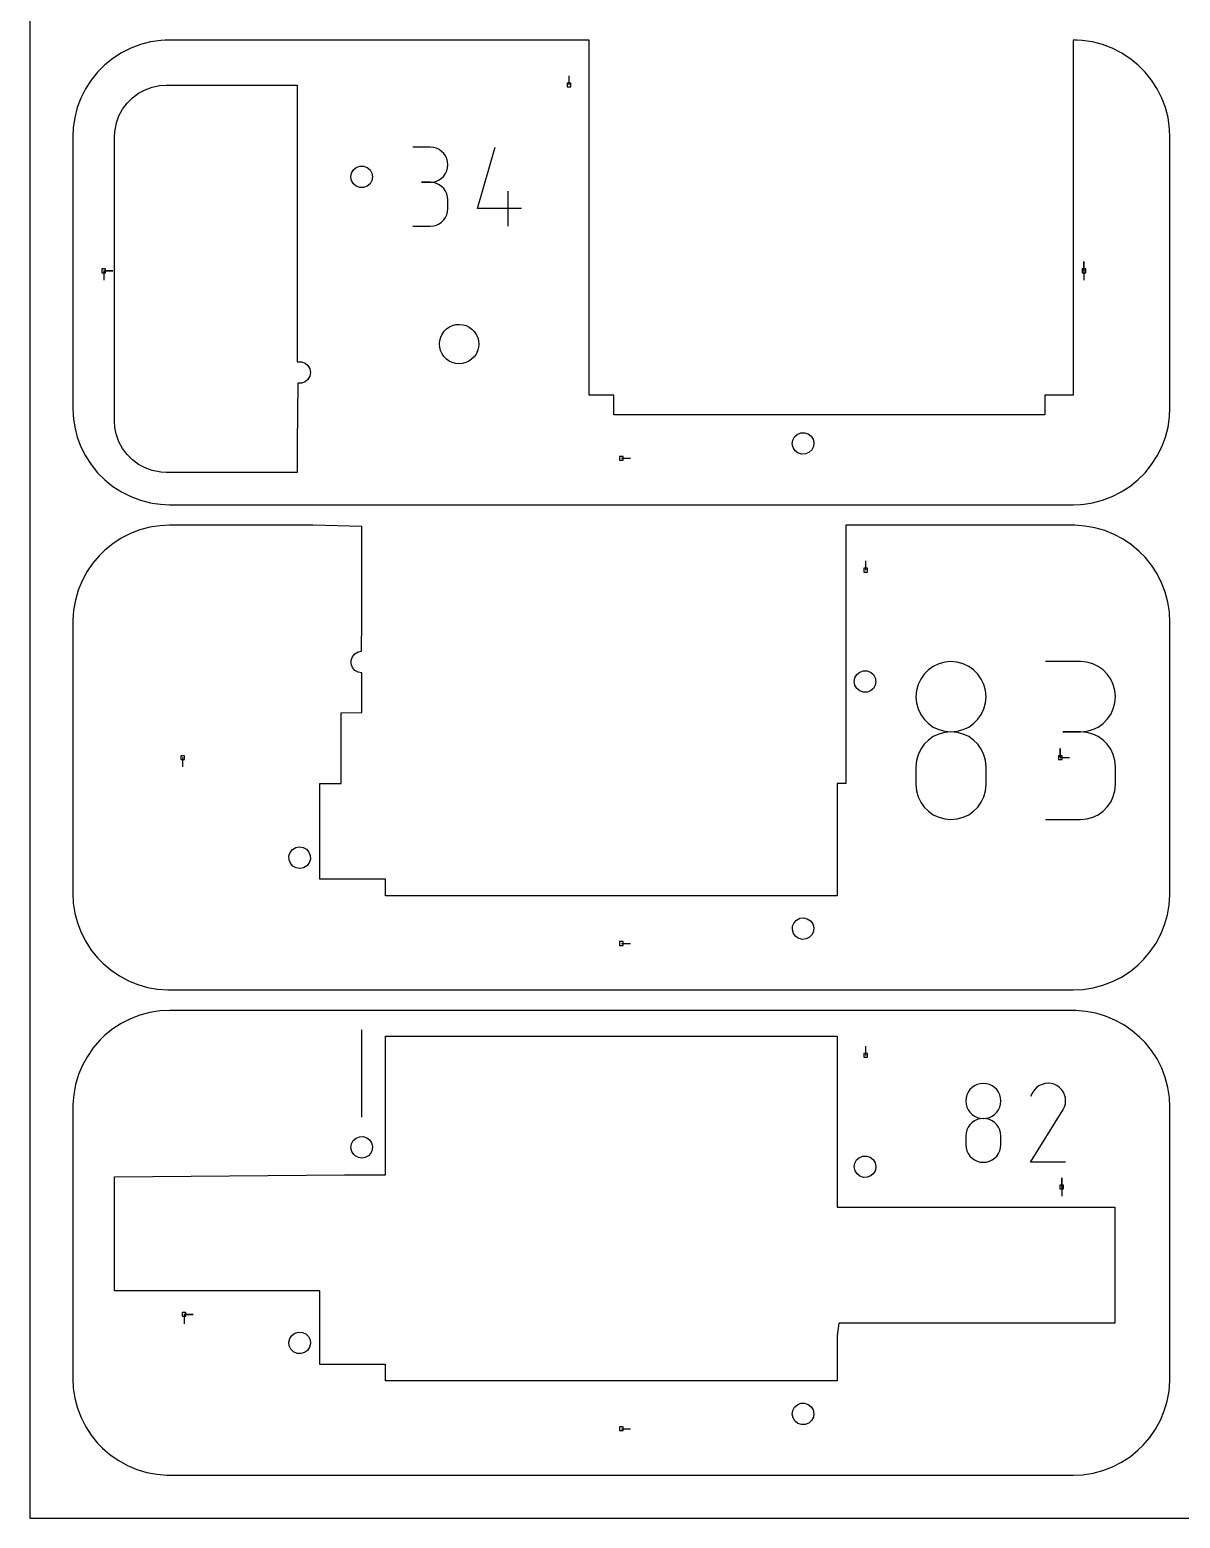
# Model space of a CAD drawing. Extents: x 0 to 570, y 0 to 470.
# Drawn here: x 0 to 178.3, y 0 to 230.6 of the extents above; entities that cross this region are included whole.
import ezdxf

# ---------------------------------------------------------------- set-up
doc = ezdxf.new("R2010")
doc.units = 0

msp = doc.modelspace()

# ---------------------------------------------------------------- linework, layer by layer
at = {"layer": 'annotation', "color": 1}
for p, q in [((83.571877, 222.055632), (83.571877, 223.484381)), ((62.063632, 212.406494), (59.345322, 212.406494)), ((62.552527, 212.362612), (62.063632, 212.406494)), ((63.01256, 212.23615), (62.552527, 212.362612)), ((63.43608, 212.034886), (63.01256, 212.23615)), ((69.372402, 202.900853), (72.086874, 212.420696)), ((63.815435, 211.766599), (63.43608, 212.034886)), ((64.142974, 211.439065), (63.815435, 211.766599)), ((64.411046, 211.060063), (64.142974, 211.439065)), ((64.611999, 210.63737), (64.411046, 211.060063)), ((64.738181, 210.178764), (64.611999, 210.63737)), ((64.781943, 209.692022), (64.738181, 210.178764)), ((63.43608, 207.341766), (63.815435, 207.610443)), ((63.815435, 207.610443), (64.142974, 207.93862)), ((64.142974, 207.93862), (64.411046, 208.31858)), ((64.411046, 208.31858), (64.611999, 208.742611)), ((64.611999, 208.742611), (64.738181, 209.202996)), ((64.738181, 209.202996), (64.781943, 209.692022)), ((64.781943, 209.692022), (64.781943, 209.692022)), ((62.063632, 206.969874), (60.702558, 206.969874)), ((60.702558, 206.969874), (62.063632, 206.969874)), ((62.063632, 206.969874), (62.552527, 207.013767)), ((62.552527, 206.925992), (62.063632, 206.969874)), ((62.063632, 206.969874), (62.063632, 206.969874)), ((62.552527, 207.013767), (63.01256, 207.140302)), ((63.01256, 206.79953), (62.552527, 206.925992)), ((63.01256, 207.140302), (63.43608, 207.341766)), ((63.43608, 206.598266), (63.01256, 206.79953)), ((63.815435, 206.329978), (63.43608, 206.598266)), ((64.142974, 206.002444), (63.815435, 206.329978)), ((64.411046, 205.623442), (64.142974, 206.002444)), ((64.611999, 205.200749), (64.411046, 205.623442)), ((74.13194, 200.179472), (74.13194, 205.616092)), ((64.738181, 204.742143), (64.611999, 205.200749)), ((64.781943, 204.255402), (64.738181, 204.742143)), ((64.781943, 202.894328), (64.781943, 204.255402)), ((64.781943, 204.255402), (64.781943, 204.255402)), ((63.43608, 200.551293), (63.815435, 200.819499)), ((63.815435, 200.819499), (64.142974, 201.146969)), ((64.142974, 201.146969), (64.411046, 201.525946)), ((64.411046, 201.525946), (64.611999, 201.948671)), ((64.611999, 201.948671), (64.738181, 202.407384)), ((64.738181, 202.407384), (64.781943, 202.894328)), ((76.169329, 202.900853), (69.372402, 202.900853)), ((59.345322, 200.179856), (62.063632, 200.179856)), ((62.063632, 200.179856), (62.552527, 200.223713)), ((62.063632, 200.179856), (62.063632, 200.179856)), ((62.552527, 200.223713), (63.01256, 200.350112)), ((63.01256, 200.350112), (63.43608, 200.551293)), ((163.33438, 193.255631), (163.33438, 194.684381)), ((163.33438, 193.255631), (163.33438, 194.684381)), ((163.33438, 194.684381), (163.33438, 193.255631)), ((11.455633, 193.255631), (12.884383, 193.255631)), ((11.455633, 193.255631), (12.884383, 193.255631)), ((12.884383, 193.255631), (11.455633, 193.255631)), ((11.455633, 193.255631), (11.455633, 191.826881)), ((163.33438, 193.255631), (163.33438, 191.826881)), ((41.452249, 182.213859), (41.452249, 182.174291)), ((91.667502, 164.217505), (93.096252, 164.217505)), ((129.526206, 146.880629), (129.526206, 148.309379)), ((139.995048, 131.967089), (139.236135, 131.430513)), ((140.841834, 132.369616), (139.995048, 131.967089)), ((141.761041, 132.62254), (140.841834, 132.369616)), ((142.737213, 132.710304), (141.761041, 132.62254)), ((143.713384, 132.62254), (142.737213, 132.710304)), ((142.737213, 132.710304), (142.737213, 132.710304)), ((144.632591, 132.369616), (143.713384, 132.62254)), ((145.479377, 131.967089), (144.632591, 132.369616)), ((146.23829, 131.430513), (145.479377, 131.967089)), ((162.791372, 132.71184), (157.354751, 132.71184)), ((163.769161, 132.624075), (162.791372, 132.71184)), ((164.689227, 132.371151), (163.769161, 132.624075)), ((165.536266, 131.968624), (164.689227, 132.371151)), ((166.294976, 131.432049), (165.536266, 131.968624)), ((137.641188, 129.172055), (137.388317, 128.254843)), ((138.043751, 130.017441), (137.641188, 129.172055)), ((138.580552, 130.775446), (138.043751, 130.017441)), ((139.236135, 131.430513), (138.580552, 130.775446)), ((146.893873, 130.775446), (146.23829, 131.430513)), ((147.430674, 130.017441), (146.893873, 130.775446)), ((147.833237, 129.172055), (147.430674, 130.017441)), ((148.086108, 128.254843), (147.833237, 129.172055)), ((166.950055, 130.776981), (166.294976, 131.432049)), ((167.486198, 130.018976), (166.950055, 130.776981)), ((167.888104, 129.17359), (167.486198, 130.018976)), ((168.14047, 128.256378), (167.888104, 129.17359)), ((137.388317, 128.254843), (137.300592, 127.281361)), ((137.300592, 127.281361), (137.300592, 127.281361)), ((137.300592, 127.281361), (137.388367, 126.303308)), ((148.086058, 126.303308), (148.173833, 127.281361)), ((148.173833, 127.281361), (148.086108, 128.254843)), ((148.173833, 127.281361), (148.173833, 127.281361)), ((168.227992, 127.282896), (168.14047, 128.256378)), ((168.14047, 126.304843), (168.227992, 127.282896)), ((168.227992, 127.282896), (168.227992, 127.282896)), ((137.388367, 126.303308), (137.641365, 125.382537)), ((137.641365, 125.382537), (138.044092, 124.534476)), ((138.044092, 124.534476), (138.581057, 123.774555)), ((146.893368, 123.774555), (147.430333, 124.534476)), ((147.430333, 124.534476), (147.83306, 125.382537)), ((147.83306, 125.382537), (148.086058, 126.303308)), ((166.950055, 123.77609), (167.486198, 124.536011)), ((167.486198, 124.536011), (167.888104, 125.384072)), ((167.888104, 125.384072), (168.14047, 126.304843)), ((138.581057, 123.774555), (139.236767, 123.118202)), ((139.236767, 123.118202), (139.99573, 122.580848)), ((139.99573, 122.580848), (140.842454, 122.17792)), ((144.631971, 122.17792), (145.478695, 122.580848)), ((145.478695, 122.580848), (146.237658, 123.118202)), ((146.237658, 123.118202), (146.893368, 123.774555)), ((164.689227, 122.179456), (165.536266, 122.582383)), ((165.536266, 122.582383), (166.294976, 123.119738)), ((166.294976, 123.119738), (166.950055, 123.77609)), ((139.236135, 120.556059), (138.580552, 119.899835)), ((139.995048, 121.093336), (139.236135, 120.556059)), ((140.841834, 121.496223), (139.995048, 121.093336)), ((141.761041, 121.74928), (140.841834, 121.496223)), ((140.842454, 122.17792), (141.761445, 121.924849)), ((142.737213, 121.837063), (141.761041, 121.74928)), ((141.761445, 121.924849), (142.737213, 121.837063)), ((142.737213, 121.837063), (143.71298, 121.924849)), ((143.713384, 121.74933), (142.737213, 121.837063)), ((142.737213, 121.837063), (142.737213, 121.837063)), ((142.737213, 121.837063), (142.737213, 121.837063)), ((143.71298, 121.924849), (144.631971, 122.17792)), ((144.632591, 121.4964), (143.713384, 121.74933)), ((145.479377, 121.093677), (144.632591, 121.4964)), ((146.23829, 120.556565), (145.479377, 121.093677)), ((146.893873, 119.900467), (146.23829, 120.556565)), ((162.791372, 121.838599), (160.069223, 121.838599)), ((160.069223, 121.838599), (162.791372, 121.838599)), ((162.791372, 121.838599), (163.769161, 121.926384)), ((163.769161, 121.750834), (162.791372, 121.838599)), ((162.791372, 121.838599), (162.791372, 121.838599)), ((163.769161, 121.926384), (164.689227, 122.179456)), ((164.689227, 121.49791), (163.769161, 121.750834)), ((165.536266, 121.095383), (164.689227, 121.49791)), ((166.294976, 120.558808), (165.536266, 121.095383)), ((166.950055, 119.90374), (166.294976, 120.558808)), ((23.6675, 117.842503), (23.6675, 116.413753)), ((137.641188, 118.292312), (137.388317, 117.371897)), ((138.043751, 119.140106), (137.641188, 118.292312)), ((138.580552, 119.899835), (138.043751, 119.140106)), ((147.430674, 119.140788), (146.893873, 119.900467)), ((147.833237, 118.292931), (147.430674, 119.140788)), ((148.086108, 117.372301), (147.833237, 118.292931)), ((159.667504, 117.842503), (159.667504, 119.271253)), ((159.667504, 117.842503), (159.667504, 119.271253)), ((159.667504, 119.271253), (159.667504, 117.842503)), ((159.667504, 117.842503), (161.096254, 117.842503)), ((167.486198, 119.145735), (166.950055, 119.90374)), ((167.888104, 118.300349), (167.486198, 119.145735)), ((168.14047, 117.383137), (167.888104, 118.300349)), ((137.388317, 117.371897), (137.300592, 116.394302)), ((137.300592, 116.394302), (137.300592, 113.685971)), ((148.173833, 116.394302), (148.086108, 117.372301)), ((148.173833, 113.685971), (148.173833, 116.394302)), ((148.173833, 116.394302), (148.173833, 116.394302)), ((168.227992, 116.409655), (168.14047, 117.383137)), ((168.227992, 113.687506), (168.227992, 116.409655)), ((168.227992, 116.409655), (168.227992, 116.409655)), ((137.300592, 113.685971), (137.300592, 113.685971)), ((137.300592, 113.685971), (137.388367, 112.708445)), ((148.086058, 112.708445), (148.173833, 113.685971)), ((168.14047, 112.71362), (168.227992, 113.687506)), ((137.388367, 112.708445), (137.641365, 111.789085)), ((137.641365, 111.789085), (138.044092, 110.943067)), ((138.044092, 110.943067), (138.581057, 110.185568)), ((146.893368, 110.185568), (147.430333, 110.943067)), ((147.430333, 110.943067), (147.83306, 111.789085)), ((147.83306, 111.789085), (148.086058, 112.708445)), ((166.950055, 110.192789), (167.486198, 110.950744)), ((167.486198, 110.950744), (167.888104, 111.796193)), ((167.888104, 111.796193), (168.14047, 112.71362)), ((138.581057, 110.185568), (139.236767, 109.531764)), ((139.236767, 109.531764), (139.99573, 108.996831)), ((139.99573, 108.996831), (140.842454, 108.595946)), ((140.842454, 108.595946), (141.761445, 108.344286)), ((143.71298, 108.344286), (144.631971, 108.595946)), ((144.631971, 108.595946), (145.478695, 108.996831)), ((145.478695, 108.996831), (146.237658, 109.531764)), ((146.237658, 109.531764), (146.893368, 110.185568)), ((163.769161, 108.346277), (164.689227, 108.599074)), ((164.689227, 108.599074), (165.536266, 109.001437)), ((165.536266, 109.001437), (166.294976, 109.537848)), ((166.294976, 109.537848), (166.950055, 110.192789)), ((141.761445, 108.344286), (142.737213, 108.257027)), ((142.737213, 108.257027), (143.71298, 108.344286)), ((142.737213, 108.257027), (142.737213, 108.257027)), ((157.354751, 108.258562), (162.791372, 108.258562)), ((162.791372, 108.258562), (163.769161, 108.346277)), ((162.791372, 108.258562), (162.791372, 108.258562)), ((91.667502, 89.042502), (93.096252, 89.042502)), ((51.430677, 63.912738), (51.430593, 75.667502)), ((129.526206, 71.705627), (129.526206, 73.134377)), ((146.380281, 66.997146), (146.000825, 66.728858)), ((146.803675, 67.198409), (146.380281, 66.997146)), ((147.263278, 67.324871), (146.803675, 67.198409)), ((147.751364, 67.368754), (147.263278, 67.324871)), ((148.239449, 67.324871), (147.751364, 67.368754)), ((147.751364, 67.368754), (147.751364, 67.368754)), ((148.699053, 67.198409), (148.239449, 67.324871)), ((149.122446, 66.997146), (148.699053, 67.198409)), ((149.501902, 66.728858), (149.122446, 66.997146)), ((156.434983, 67.025834), (156.048853, 66.759569)), ((156.857031, 67.220355), (156.434983, 67.025834)), ((157.304662, 67.340447), (156.857031, 67.220355)), ((157.767539, 67.383425), (157.304662, 67.340447)), ((158.235326, 67.346603), (157.767539, 67.383425)), ((158.697685, 67.227296), (158.235326, 67.346603)), ((159.14428, 67.02282), (158.697685, 67.227296)), ((159.543711, 66.739185), (159.14428, 67.02282)), ((159.14428, 67.02282), (159.14428, 67.02282)), ((145.076916, 65.141023), (145.033053, 64.654282)), ((145.033053, 64.654282), (145.033053, 64.654282)), ((145.033053, 64.654282), (145.076941, 64.165255)), ((145.203351, 65.599629), (145.076916, 65.141023)), ((145.404633, 66.022322), (145.203351, 65.599629)), ((145.673033, 66.401324), (145.404633, 66.022322)), ((146.000825, 66.728858), (145.673033, 66.401324)), ((149.829694, 66.401324), (149.501902, 66.728858)), ((150.098094, 66.022322), (149.829694, 66.401324)), ((150.299376, 65.599629), (150.098094, 66.022322)), ((150.425812, 65.141023), (150.299376, 65.599629)), ((150.425786, 64.165255), (150.469674, 64.654282)), ((150.469674, 64.654282), (150.425812, 65.141023)), ((150.469674, 64.654282), (150.469674, 64.654282)), ((155.425699, 66.022549), (155.068734, 65.33779)), ((155.70898, 66.424246), (155.425699, 66.022549)), ((156.048853, 66.759569), (155.70898, 66.424246)), ((159.877679, 66.398825), (159.543711, 66.739185)), ((160.143214, 66.012172), (159.877679, 66.398825)), ((160.337347, 65.589655), (160.143214, 66.012172)), ((160.457107, 65.141708), (160.337347, 65.589655)), ((160.499526, 64.678762), (160.457107, 65.141708)), ((160.461633, 64.211247), (160.499526, 64.678762)), ((51.430656, 62.151027), (51.430677, 63.912738)), ((145.076941, 64.165255), (145.20344, 63.70487)), ((145.20344, 63.70487), (145.404803, 63.280839)), ((145.404803, 63.280839), (145.673286, 62.900879)), ((145.673286, 62.900879), (146.001141, 62.572703)), ((146.001141, 62.572703), (146.380622, 62.304025)), ((146.380622, 62.304025), (146.803984, 62.102562)), ((148.698743, 62.102562), (149.122105, 62.304025)), ((149.122105, 62.304025), (149.501586, 62.572703)), ((149.501586, 62.572703), (149.829441, 62.900879)), ((149.829441, 62.900879), (150.097924, 63.280839)), ((150.097924, 63.280839), (150.299287, 63.70487)), ((150.299287, 63.70487), (150.425786, 64.165255)), ((155.061057, 55.142399), (160.084672, 63.229775)), ((160.084672, 63.229775), (160.090678, 63.237207)), ((160.084672, 63.229775), (160.084672, 63.229775)), ((160.090678, 63.237207), (160.096437, 63.244701)), ((160.096437, 63.244701), (160.101988, 63.252322)), ((160.101988, 63.252322), (160.107368, 63.260132)), ((160.107368, 63.260132), (160.112615, 63.268196)), ((160.112615, 63.268196), (160.117767, 63.276575)), ((160.117767, 63.276575), (160.122863, 63.285333)), ((160.122863, 63.285333), (160.12794, 63.294533)), ((160.12794, 63.294533), (160.133035, 63.304239)), ((160.133035, 63.304239), (160.340459, 63.749596)), ((160.133035, 63.304239), (160.133035, 63.304239)), ((160.340459, 63.749596), (160.461633, 64.211247)), ((145.203351, 60.159758), (145.076916, 59.69955)), ((145.404633, 60.583654), (145.203351, 60.159758)), ((145.673033, 60.963519), (145.404633, 60.583654)), ((146.000825, 61.291631), (145.673033, 60.963519)), ((146.380281, 61.560269), (146.000825, 61.291631)), ((146.803675, 61.761713), (146.380281, 61.560269)), ((147.263278, 61.888241), (146.803675, 61.761713)), ((146.803984, 62.102562), (147.26348, 61.976026)), ((147.751364, 61.932133), (147.263278, 61.888241)), ((147.26348, 61.976026), (147.751364, 61.932133)), ((147.751364, 61.932133), (148.239247, 61.976026)), ((148.239449, 61.888267), (147.751364, 61.932133)), ((147.751364, 61.932133), (147.751364, 61.932133)), ((147.751364, 61.932133), (147.751364, 61.932133)), ((148.239247, 61.976026), (148.698743, 62.102562)), ((148.699053, 61.761801), (148.239449, 61.888267)), ((149.122446, 61.56044), (148.699053, 61.761801)), ((149.501902, 61.291884), (149.122446, 61.56044)), ((149.829694, 60.963835), (149.501902, 61.291884)), ((150.098094, 60.583995), (149.829694, 60.963835)), ((150.299376, 60.160067), (150.098094, 60.583995)), ((150.425812, 59.699752), (150.299376, 60.160067)), ((145.076916, 59.69955), (145.033053, 59.210752)), ((145.033053, 59.210752), (145.033053, 57.856587)), ((145.033053, 57.856587), (145.033053, 57.856587)), ((145.033053, 57.856587), (145.076941, 57.367824)), ((150.425786, 57.367824), (150.469674, 57.856587)), ((150.469674, 59.210752), (150.425812, 59.699752)), ((150.469674, 57.856587), (150.469674, 59.210752)), ((150.469674, 59.210752), (150.469674, 59.210752)), ((145.076941, 57.367824), (145.20344, 56.908144)), ((145.20344, 56.908144), (145.404803, 56.485135)), ((145.404803, 56.485135), (145.673286, 56.106385)), ((145.673286, 56.106385), (146.001141, 55.779483)), ((146.001141, 55.779483), (146.380622, 55.512017)), ((146.380622, 55.512017), (146.803984, 55.311575)), ((148.698743, 55.311575), (149.122105, 55.512017)), ((149.122105, 55.512017), (149.501586, 55.779483)), ((149.501586, 55.779483), (149.829441, 56.106385)), ((149.829441, 56.106385), (150.097924, 56.485135)), ((150.097924, 56.485135), (150.299287, 56.908144)), ((150.299287, 56.908144), (150.425786, 57.367824)), ((146.803984, 55.311575), (147.26348, 55.185745)), ((147.26348, 55.185745), (147.751364, 55.142115)), ((147.751364, 55.142115), (148.239247, 55.185745)), ((147.751364, 55.142115), (147.751364, 55.142115)), ((148.239247, 55.185745), (148.698743, 55.311575)), ((160.497677, 55.142399), (155.061057, 55.142399)), ((159.905629, 51.3138), (159.905628, 49.88505)), ((159.905629, 51.3138), (159.905629, 52.74255)), ((159.905629, 51.3138), (159.905629, 52.74255)), ((159.905629, 52.74255), (159.905629, 51.3138)), ((23.905625, 31.571876), (25.334375, 31.571876)), ((23.905625, 31.571876), (25.334375, 31.571876)), ((25.334375, 31.571876), (23.905625, 31.571876)), ((23.905625, 31.571876), (23.905625, 30.143126)), ((91.667502, 13.8675), (93.096252, 13.8675))]:
    msp.add_line(p, q, dxfattribs=at)
at = {"layer": 'boundary', "color": 5}
for p, q in [((17.146336, 228.319923), (15.651702, 227.758324)), ((18.692202, 228.719466), (17.146336, 228.319923)), ((20.318548, 228.956146), (18.692202, 228.719466)), ((20.986478, 228.995244), (20.318548, 228.956146)), ((21.667505, 229.017507), (20.986478, 228.995244)), ((45.258212, 229.017507), (21.667505, 229.017507)), ((86.667503, 229.017507), (45.258212, 229.017507)), ((86.667503, 188.837454), (86.667503, 229.017507)), ((162.271332, 228.989353), (161.667505, 229.017507)), ((161.667505, 229.017507), (161.667505, 214.197559)), ((163.063223, 228.952431), (162.271332, 228.989353)), ((164.642802, 228.719466), (163.063223, 228.952431)), ((166.188674, 228.319923), (164.642802, 228.719466)), ((167.683308, 227.758324), (166.188674, 228.319923)), ((12.883061, 226.176189), (11.630545, 225.164678)), ((14.225221, 227.041037), (12.883061, 226.176189)), ((15.651702, 227.758324), (14.225221, 227.041037)), ((169.109783, 227.041038), (167.683308, 227.758324)), ((170.45195, 226.176189), (169.109783, 227.041038)), ((171.704465, 225.164677), (170.45195, 226.176189)), ((10.520329, 224.054468), (9.508818, 222.801943)), ((11.630545, 225.164678), (10.520329, 224.054468)), ((172.814681, 224.054468), (171.704465, 225.164677)), ((173.826192, 222.801943), (172.814681, 224.054468)), ((8.643972, 221.459792), (7.926683, 220.033311)), ((9.508818, 222.801943), (8.643972, 221.459792)), ((174.691032, 221.459792), (173.826192, 222.801943)), ((175.408333, 220.033311), (174.691032, 221.459792)), ((7.926683, 220.033311), (7.36509, 218.538674)), ((175.96992, 218.538674), (175.408333, 220.033311)), ((6.965544, 216.992803), (6.732576, 215.413227)), ((7.36509, 218.538674), (6.965544, 216.992803)), ((176.369466, 216.992803), (175.96992, 218.538674)), ((176.558938, 215.708105), (176.369466, 216.992803)), ((6.732576, 215.413227), (6.6675, 214.017506)), ((176.61566, 215.129436), (176.558938, 215.708105)), ((176.667504, 214.017506), (176.61566, 215.129436)), ((6.6675, 214.017506), (6.6675, 197.341036)), ((161.667505, 214.197559), (161.667505, 174.017506)), ((176.667504, 188.747581), (176.667504, 214.017506)), ((6.6675, 197.341036), (6.6675, 172.017507)), ((86.667503, 174.017506), (86.667503, 188.837454)), ((176.667504, 172.017506), (176.667504, 188.747581)), ((89.676396, 174.017505), (86.667503, 174.017506)), ((90.479082, 174.017506), (89.676396, 174.017505)), ((90.479082, 171.582969), (90.479082, 174.017506)), ((158.212322, 174.017506), (157.29058, 174.017505)), ((157.29058, 174.017505), (157.29058, 171.582969)), ((161.667505, 174.017506), (158.212322, 174.017506)), ((6.6675, 172.017507), (6.719178, 170.909139)), ((6.719178, 170.909139), (6.773688, 170.343035)), ((90.479082, 170.933505), (90.479082, 171.582969)), ((102.570504, 170.933505), (90.479082, 170.933505)), ((157.29058, 170.933505), (102.570504, 170.933505)), ((157.29058, 171.582969), (157.29058, 170.933505)), ((176.602428, 170.621784), (176.667504, 172.017506)), ((6.773688, 170.343035), (6.965544, 169.042208)), ((6.965544, 169.042208), (7.36509, 167.496341)), ((175.969921, 167.496341), (176.369466, 169.042208)), ((176.369466, 169.042208), (176.602428, 170.621784)), ((7.36509, 167.496341), (7.926683, 166.001698)), ((175.408333, 166.001698), (175.969921, 167.496341)), ((7.926683, 166.001698), (8.643972, 164.575222)), ((8.643972, 164.575222), (9.508818, 163.233065)), ((173.826192, 163.233065), (174.691032, 164.575222)), ((174.691032, 164.575222), (175.408333, 166.001698)), ((9.508818, 163.233065), (10.520329, 161.980547)), ((10.520329, 161.980547), (11.630545, 160.870331)), ((171.704465, 160.870331), (172.814681, 161.980546)), ((172.814681, 161.980546), (173.826192, 163.233065)), ((11.630545, 160.870331), (12.883061, 159.858822)), ((12.883061, 159.858822), (14.225221, 158.993974)), ((169.109783, 158.993974), (170.451949, 159.858822)), ((170.451949, 159.858822), (171.704465, 160.870331)), ((14.225221, 158.993974), (15.651702, 158.276688)), ((15.651702, 158.276688), (17.146336, 157.715091)), ((17.146336, 157.715091), (18.692202, 157.315545)), ((18.692202, 157.315545), (18.970951, 157.274434)), ((18.970951, 157.274434), (20.271775, 157.08258)), ((20.271775, 157.08258), (21.667505, 157.017505)), ((21.667505, 157.017505), (35.564564, 157.017505)), ((35.564564, 157.017505), (60.210762, 157.017505)), ((60.210762, 157.017505), (144.443848, 157.017505)), ((144.443848, 157.017505), (161.667505, 157.017505)), ((161.667505, 157.017505), (162.779432, 157.069349)), ((162.779432, 157.069349), (163.358101, 157.126071)), ((163.358101, 157.126071), (164.642802, 157.315546)), ((164.642802, 157.315546), (166.188674, 157.715091)), ((166.188674, 157.715091), (167.683308, 158.276688)), ((167.683308, 158.276688), (169.109783, 158.993974)), ((15.584502, 152.553654), (14.179725, 151.839903)), ((17.05641, 153.116094), (15.584502, 152.553654)), ((18.579187, 153.521016), (17.05641, 153.116094)), ((20.136038, 153.763953), (18.579187, 153.521016)), ((21.667505, 153.842504), (20.136038, 153.763953)), ((43.87255, 153.842504), (21.667505, 153.842504)), ((51.430583, 153.655611), (43.87255, 153.842504)), ((51.430584, 139.08767), (51.430583, 153.655611)), ((136.266896, 153.842504), (126.430581, 153.842505)), ((126.430581, 153.842505), (126.430581, 125.395498)), ((161.928128, 153.830353), (136.266896, 153.842504)), ((163.498227, 153.720023), (161.928128, 153.830353)), ((165.048063, 153.445665), (163.498227, 153.720023)), ((166.56055, 153.010311), (165.048063, 153.445665)), ((168.019004, 152.418773), (166.56055, 153.010311)), ((169.407352, 151.677579), (168.019004, 152.418773)), ((11.630545, 149.989675), (10.755434, 149.114569)), ((12.857571, 150.982718), (11.630545, 149.989675)), ((14.179725, 151.839903), (12.857571, 150.982718)), ((170.712132, 150.793251), (169.407352, 151.677579)), ((171.911776, 149.782365), (170.712132, 150.793251)), ((9.741489, 147.917676), (8.853245, 146.614503)), ((10.755434, 149.114569), (9.741489, 147.917676)), ((172.814681, 148.879466), (171.911776, 149.782365)), ((173.807133, 147.653245), (172.814681, 148.879466)), ((174.664072, 146.331728), (173.807133, 147.653245)), ((8.853245, 146.614503), (8.108247, 145.227582)), ((175.377714, 144.927638), (174.664072, 146.331728)), ((7.512837, 143.770112), (7.073601, 142.258178)), ((8.108247, 145.227582), (7.512837, 143.770112)), ((175.940178, 143.456456), (175.377714, 144.927638)), ((176.345274, 141.934407), (175.940178, 143.456456)), ((6.795386, 140.708463), (6.681281, 139.138068)), ((7.073601, 142.258178), (6.795386, 140.708463)), ((176.58853, 140.378275), (176.345274, 141.934407)), ((6.681281, 139.138068), (6.6675, 97.954268)), ((51.379322, 134.311493), (51.430584, 139.08767)), ((176.667504, 138.842504), (176.58853, 140.378275)), ((176.667504, 137.862167), (176.667504, 138.842504)), ((176.655352, 96.58188), (176.667504, 137.862167)), ((49.979661, 133.477256), (50.354141, 133.923546)), ((50.354141, 133.923546), (50.858677, 134.214841)), ((50.858677, 134.214841), (51.379322, 134.311493)), ((49.7804, 132.929801), (49.979661, 133.477256)), ((49.7804, 132.347211), (49.7804, 132.929801)), ((49.979661, 131.799756), (49.7804, 132.347211)), ((50.354141, 131.353467), (49.979661, 131.799756)), ((50.858677, 131.062171), (50.354141, 131.353467)), ((51.430584, 130.961007), (50.858677, 131.062171)), ((51.430584, 128.345492), (51.430584, 130.961007)), ((51.430584, 124.843277), (51.430584, 128.345492)), ((48.263196, 124.778371), (51.430584, 124.843277)), ((48.263196, 113.842504), (48.263196, 124.778371)), ((126.430581, 125.395498), (126.430581, 123.264883)), ((126.430581, 123.264883), (126.430581, 113.842504)), ((44.9561, 110.194304), (44.9561, 113.842504)), ((44.9561, 113.842504), (48.263196, 113.842504)), ((126.430581, 113.842504), (125.123321, 113.842504)), ((125.123321, 113.842504), (125.123321, 105.506676)), ((44.9561, 99.017957), (44.9561, 110.194304)), ((125.123321, 105.506676), (125.123321, 96.446159)), ((6.6675, 97.954268), (6.6675, 96.842504)), ((51.746275, 99.017957), (44.9561, 99.017957)), ((55.123321, 99.017957), (51.746275, 99.017957)), ((55.123321, 97.300383), (55.123321, 99.017957)), ((55.123321, 96.446159), (55.123321, 97.300383)), ((6.6675, 96.842504), (6.746051, 95.311044)), ((6.746051, 95.311044), (6.988991, 93.754191)), ((60.382184, 96.446159), (55.123321, 96.446159)), ((107.13166, 96.446159), (60.382184, 96.446159)), ((115.057952, 96.446159), (107.13166, 96.446159)), ((120.060269, 96.446159), (115.057952, 96.446159)), ((125.123321, 96.446159), (120.060269, 96.446159)), ((176.270667, 93.46194), (176.545028, 95.011777)), ((176.545028, 95.011777), (176.655352, 96.58188)), ((6.988991, 93.754191), (7.393912, 92.231407)), ((175.835312, 91.949455), (176.270667, 93.46194)), ((7.393912, 92.231407), (7.95635, 90.759502)), ((7.95635, 90.759502), (8.670102, 89.354725)), ((174.50258, 89.102658), (175.243772, 90.491001)), ((175.243772, 90.491001), (175.835312, 91.949455)), ((8.670102, 89.354725), (9.527286, 88.032573)), ((9.527286, 88.032573), (10.520329, 86.805544)), ((172.607369, 86.598233), (173.618252, 87.79788)), ((173.618252, 87.79788), (174.50258, 89.102658)), ((10.520329, 86.805544), (11.395441, 85.930433)), ((11.395441, 85.930433), (12.592332, 84.916488)), ((170.478249, 84.702873), (171.704465, 85.695328)), ((171.704465, 85.695328), (172.607369, 86.598233)), ((12.592332, 84.916488), (13.895503, 84.028246)), ((13.895503, 84.028246), (15.282424, 83.283248)), ((15.282424, 83.283248), (16.739899, 82.687837)), ((166.281457, 82.569826), (167.752637, 83.132294)), ((167.752637, 83.132294), (169.156729, 83.845931)), ((169.156729, 83.845931), (170.478249, 84.702873)), ((16.739899, 82.687837), (18.251827, 82.2486)), ((18.251827, 82.2486), (19.80154, 81.970387)), ((19.80154, 81.970387), (21.371939, 81.856283)), ((21.371939, 81.856283), (21.568983, 81.847096)), ((21.568983, 81.847096), (55.741034, 81.842503)), ((55.741034, 81.842503), (116.169861, 81.842502)), ((116.169861, 81.842502), (119.437649, 81.842502)), ((119.437649, 81.842502), (161.667505, 81.842502)), ((161.667505, 81.842502), (163.203271, 81.921482)), ((163.203271, 81.921482), (164.759402, 82.164735)), ((164.759402, 82.164735), (166.281457, 82.569826)), ((20.152245, 78.59056), (18.592681, 78.348814)), ((21.667505, 78.667502), (20.152245, 78.59056)), ((50.740471, 78.667502), (21.667505, 78.667502)), ((52.643505, 78.667502), (50.740471, 78.667502)), ((125.904486, 78.667502), (52.643505, 78.667502)), ((126.644057, 78.667502), (125.904486, 78.667502)), ((162.059912, 78.649206), (126.644057, 78.667502)), ((163.631111, 78.524639), (162.059912, 78.649206)), ((165.180488, 78.235746), (163.631111, 78.524639)), ((14.185158, 76.668021), (12.860614, 75.809921)), ((15.592526, 77.382194), (14.185158, 76.668021)), ((17.067147, 77.944534), (15.592526, 77.382194)), ((18.592681, 78.348814), (17.067147, 77.944534)), ((166.690902, 77.785735), (165.180488, 78.235746)), ((168.145643, 77.179598), (166.690902, 77.785735)), ((169.52863, 76.424048), (168.145643, 77.179598)), ((170.827342, 75.524954), (169.52863, 76.424048)), ((10.859925, 74.044057), (9.834484, 72.857514)), ((11.630545, 74.814673), (10.859925, 74.044057)), ((12.860614, 75.809921), (11.630545, 74.814673)), ((172.016603, 74.502536), (170.827342, 75.524954)), ((172.814681, 73.704463), (172.016603, 74.502536)), ((8.931523, 71.560389), (8.172214, 70.178813)), ((9.834484, 72.857514), (8.931523, 71.560389)), ((173.809345, 72.475189), (172.814681, 73.704463)), ((174.667202, 71.151276), (173.809345, 72.475189)), ((8.172214, 70.178813), (7.562252, 68.725043)), ((175.381269, 69.744586), (174.667202, 71.151276)), ((175.943631, 68.270682), (175.381269, 69.744586)), ((7.108405, 67.215175), (6.815703, 65.665919)), ((7.562252, 68.725043), (7.108405, 67.215175)), ((176.348083, 66.745867), (175.943631, 68.270682)), ((6.815703, 65.665919), (6.687406, 64.094428)), ((176.590143, 65.187013), (176.348083, 66.745867)), ((176.667504, 63.667502), (176.590143, 65.187013)), ((6.687406, 64.094428), (6.6675, 23.273384)), ((176.667504, 62.191459), (176.667504, 63.667502)), ((176.649208, 21.275093), (176.667504, 62.191459)), ((6.6675, 23.273384), (6.6675, 21.667502)), ((6.6675, 21.667502), (6.744443, 20.152249)), ((176.524646, 19.703891), (176.649208, 21.275093)), ((6.744443, 20.152249), (6.986191, 18.592683)), ((6.986191, 18.592683), (7.39047, 17.067143)), ((176.23575, 18.154514), (176.524646, 19.703891)), ((7.39047, 17.067143), (7.952808, 15.592523)), ((175.179599, 15.18936), (175.78574, 16.644101)), ((175.78574, 16.644101), (176.23575, 18.154514)), ((7.952808, 15.592523), (8.666982, 14.185154)), ((8.666982, 14.185154), (9.525081, 12.860614)), ((174.424052, 13.806378), (175.179599, 15.18936)), ((9.525081, 12.860614), (10.520329, 11.630542)), ((10.520329, 11.630542), (11.29095, 10.859921)), ((172.502543, 11.318404), (173.524958, 12.507668)), ((173.524958, 12.507668), (174.424052, 13.806378)), ((11.29095, 10.859921), (12.477492, 9.834481)), ((12.477492, 9.834481), (13.774615, 8.931521)), ((169.151278, 8.667799), (170.475196, 9.525658)), ((170.475196, 9.525658), (171.704465, 10.520326)), ((171.704465, 10.520326), (172.502543, 11.318404)), ((13.774615, 8.931521), (15.15619, 8.172213)), ((15.15619, 8.172213), (16.609965, 7.562249)), ((16.609965, 7.562249), (18.119828, 7.108402)), ((18.119828, 7.108402), (19.669082, 6.815702)), ((163.187011, 6.744865), (164.745865, 6.986924)), ((164.745865, 6.986924), (166.270685, 7.391371)), ((166.270685, 7.391371), (167.744588, 7.953738)), ((167.744588, 7.953738), (169.151278, 8.667799)), ((19.669082, 6.815702), (21.240576, 6.687406)), ((21.240576, 6.687406), (21.525196, 6.674135)), ((21.525196, 6.674135), (55.329269, 6.6675)), ((55.329269, 6.6675), (115.027838, 6.6675)), ((115.027838, 6.6675), (119.947979, 6.6675)), ((119.947979, 6.6675), (161.667505, 6.6675)), ((161.667505, 6.6675), (163.187011, 6.744865))]:
    msp.add_line(p, q, dxfattribs=at)
at = {"layer": 'frame', "color": 5}
for p, q in [((0, 470), (0, 0)), ((0, 0), (570, 0))]:
    msp.add_line(p, q, dxfattribs=at)
at = {"layer": 'hole', "color": 5}
for p, q in [((17.859713, 221.321904), (18.958011, 221.719127)), ((18.958011, 221.719127), (20.102442, 221.952204)), ((20.102442, 221.952204), (21.122498, 222.017507)), ((21.122498, 222.017507), (34.907161, 222.017507)), ((34.907161, 222.017507), (41.452165, 222.017507)), ((41.452165, 222.017507), (41.452165, 192.95375)), ((83.857627, 222.341382), (83.286127, 222.341382)), ((83.286127, 222.341382), (83.286127, 221.769882)), ((83.286127, 221.769882), (83.857627, 221.769882)), ((83.857627, 221.769882), (83.857627, 222.341382)), ((14.371009, 218.309055), (15.067817, 219.246346)), ((15.067817, 219.246346), (15.893663, 220.072192)), ((15.893663, 220.072192), (16.830955, 220.768997)), ((16.830955, 220.768997), (17.859713, 221.321904)), ((13.420879, 216.181998), (13.818105, 217.280296)), ((13.818105, 217.280296), (14.371009, 218.309055)), ((13.122508, 214.017506), (13.173418, 214.812914)), ((13.173418, 214.812914), (13.420879, 216.181998)), ((13.122508, 209.728798), (13.122508, 214.017506)), ((13.122508, 202.710913), (13.122508, 209.728798)), ((49.754914, 207.813509), (49.856079, 208.387248)), ((49.856079, 207.239769), (49.754914, 207.813509)), ((49.856079, 208.387248), (50.147377, 208.891785)), ((50.147377, 208.891785), (50.593665, 209.266266)), ((50.593665, 209.266266), (51.141121, 209.465524)), ((51.141121, 209.465524), (51.72371, 209.465524)), ((51.72371, 209.465524), (52.271166, 209.266266)), ((52.271166, 209.266266), (52.717454, 208.891785)), ((52.717454, 208.891785), (53.008752, 208.387248)), ((53.008752, 208.387248), (53.109914, 207.813509)), ((53.109914, 207.813509), (53.008752, 207.239769)), ((50.147377, 206.735231), (49.856079, 207.239769)), ((50.567466, 206.379095), (50.147377, 206.735231)), ((50.593665, 206.36075), (50.567466, 206.379095)), ((51.141121, 206.161493), (50.593665, 206.36075)), ((51.72371, 206.161494), (51.141121, 206.161493)), ((52.271166, 206.36075), (51.72371, 206.161494)), ((52.717454, 206.735231), (52.271166, 206.36075)), ((53.008752, 207.239769), (52.717454, 206.735231)), ((13.122508, 175.865743), (13.122508, 202.710913)), ((11.741383, 193.541381), (11.169883, 193.541381)), ((11.169883, 193.541381), (11.169883, 192.969881)), ((11.169883, 192.969881), (11.741383, 192.969881)), ((11.741383, 192.969881), (11.741383, 193.541381)), ((41.452165, 192.95375), (41.452165, 179.15418)), ((163.62013, 193.541381), (163.04863, 193.541381)), ((163.04863, 193.541381), (163.04863, 192.969881)), ((163.04863, 192.969881), (163.62013, 192.969881)), ((163.62013, 192.969881), (163.62013, 193.541381)), ((64.58795, 184.262667), (65.025685, 184.563736)), ((65.025685, 184.563736), (65.509056, 184.784218)), ((65.509056, 184.784218), (66.023367, 184.917415)), ((66.023367, 184.917415), (66.552992, 184.95928)), ((66.552992, 184.95928), (67.081845, 184.908539)), ((67.081845, 184.908539), (67.593849, 184.766735)), ((67.593849, 184.766735), (68.073452, 184.538177)), ((68.073452, 184.538177), (68.50608, 184.229809)), ((63.479671, 181.937074), (63.530411, 182.465925)), ((63.530411, 182.465925), (63.672215, 182.97793)), ((63.672215, 182.97793), (63.900774, 183.457532)), ((63.900774, 183.457532), (64.209141, 183.89016)), ((64.209141, 183.89016), (64.58795, 184.262667)), ((68.50608, 184.229809), (68.878586, 183.851001)), ((68.878586, 183.851001), (69.179655, 183.413263)), ((69.179655, 183.413263), (69.400138, 182.929895)), ((69.400138, 182.929895), (69.533334, 182.415584)), ((69.533334, 182.415584), (69.575199, 181.885957)), ((63.521535, 181.407447), (63.479671, 181.937074)), ((63.654731, 180.893137), (63.521535, 181.407447)), ((63.875215, 180.409768), (63.654731, 180.893137)), ((64.176284, 179.972029), (63.875215, 180.409768)), ((64.548792, 179.593222), (64.176284, 179.972029)), ((68.845729, 179.932871), (68.466922, 179.560364)), ((69.154096, 180.365499), (68.845729, 179.932871)), ((69.382655, 180.845102), (69.154096, 180.365499)), ((69.524457, 181.357107), (69.382655, 180.845102)), ((69.575199, 181.885957), (69.524457, 181.357107)), ((41.452165, 179.15418), (42.1113, 179.169521)), ((42.1113, 179.169521), (42.658754, 178.970263)), ((42.658754, 178.970263), (43.105044, 178.595783)), ((43.105044, 178.595783), (43.396339, 178.091244)), ((43.396339, 178.091244), (43.497504, 177.517506)), ((64.981417, 179.284853), (64.548792, 179.593222)), ((65.461021, 179.056297), (64.981417, 179.284853)), ((65.973026, 178.914494), (65.461021, 179.056297)), ((66.501875, 178.863752), (65.973026, 178.914494)), ((67.031504, 178.905617), (66.501875, 178.863752)), ((67.545814, 179.038813), (67.031504, 178.905617)), ((68.029183, 179.259295), (67.545814, 179.038813)), ((68.466922, 179.560364), (68.029183, 179.259295)), ((13.122508, 170.017504), (13.122508, 175.865743)), ((41.528531, 175.865527), (41.452165, 166.480713)), ((42.1113, 175.865491), (41.528531, 175.865527)), ((42.658753, 176.064748), (42.1113, 175.865491)), ((43.105044, 176.439228), (42.658753, 176.064748)), ((43.396339, 176.943767), (43.105044, 176.439228)), ((43.497504, 177.517506), (43.396339, 176.943767)), ((13.187796, 168.997446), (13.122508, 170.017504)), ((13.393128, 167.989272), (13.187796, 168.997446)), ((13.420879, 167.853015), (13.393128, 167.989272)), ((13.818105, 166.754713), (13.420879, 167.853015)), ((14.371009, 165.725957), (13.818105, 166.754713)), ((41.452165, 166.480713), (41.452165, 162.017505)), ((118.1496, 166.436375), (118.22259, 167.012579)), ((118.278088, 165.869954), (118.1496, 166.436375)), ((118.22259, 167.012579), (118.488253, 167.52907)), ((118.488253, 167.52907), (118.914541, 167.923551)), ((118.914541, 167.923551), (119.450044, 168.148443)), ((119.450044, 168.148443), (120.03017, 168.17662)), ((120.03017, 168.17662), (120.584946, 168.004682)), ((120.584946, 168.004682), (121.047456, 167.65337)), ((121.047456, 167.65337), (121.361921, 167.165055)), ((121.361921, 167.165055), (121.490407, 166.598637)), ((121.490407, 166.598637), (121.417418, 166.022431)), ((15.067817, 164.788666), (14.371009, 165.725957)), ((15.893663, 163.962817), (15.067817, 164.788666)), ((16.830954, 163.266015), (15.893663, 163.962817)), ((91.953252, 164.503255), (91.381752, 164.503255)), ((91.381752, 164.503255), (91.381752, 163.931755)), ((91.381752, 163.931755), (91.953252, 163.931755)), ((91.953252, 163.931755), (91.953252, 164.503255)), ((118.592553, 165.381641), (118.278088, 165.869954)), ((119.055065, 165.030329), (118.592553, 165.381641)), ((119.609841, 164.858392), (119.055065, 165.030329)), ((120.189968, 164.886569), (119.609841, 164.858392)), ((120.725468, 165.111461), (120.189968, 164.886569)), ((121.151756, 165.505942), (120.725468, 165.111461)), ((121.417418, 166.022431), (121.151756, 165.505942)), ((17.859713, 162.713111), (16.830954, 163.266015)), ((18.958011, 162.315882), (17.859713, 162.713111)), ((20.327094, 162.068424), (18.958011, 162.315882)), ((21.122498, 162.017505), (20.327094, 162.068424)), ((34.907161, 162.017505), (21.122498, 162.017505)), ((41.452165, 162.017505), (34.907161, 162.017505)), ((129.811956, 147.166379), (129.240456, 147.166379)), ((129.240456, 147.166379), (129.240456, 146.594879)), ((129.240456, 146.594879), (129.811956, 146.594879)), ((129.811956, 146.594879), (129.811956, 147.166379)), ((127.754913, 129.638508), (127.856079, 130.212245)), ((127.856079, 129.064768), (127.754913, 129.638508)), ((127.856079, 130.212245), (128.147376, 130.716783)), ((128.147376, 130.716783), (128.593664, 131.091265)), ((128.593664, 131.091265), (129.14112, 131.290521)), ((129.14112, 131.290521), (129.723712, 131.290521)), ((129.723712, 131.290521), (130.271165, 131.091265)), ((130.271165, 131.091265), (130.717453, 130.716782)), ((130.717453, 130.716782), (131.008751, 130.212246)), ((131.008751, 130.212246), (131.109916, 129.638508)), ((131.109916, 129.638508), (131.008751, 129.064768)), ((128.147376, 128.560229), (127.856079, 129.064768)), ((128.593664, 128.185748), (128.147376, 128.560229)), ((129.14112, 127.986491), (128.593664, 128.185748)), ((129.723712, 127.986491), (129.14112, 127.986491)), ((130.271166, 128.185748), (129.723712, 127.986491)), ((130.717453, 128.560229), (130.271166, 128.185748)), ((131.008751, 129.064768), (130.717453, 128.560229)), ((23.95325, 118.128253), (23.38175, 118.128253)), ((23.38175, 118.128253), (23.38175, 117.556753)), ((23.95325, 117.556753), (23.95325, 118.128253)), ((159.953254, 118.128253), (159.381754, 118.128253)), ((159.381754, 118.128253), (159.381754, 117.556753)), ((159.953254, 117.556753), (159.953254, 118.128253)), ((23.38175, 117.556753), (23.95325, 117.556753)), ((159.381754, 117.556753), (159.953254, 117.556753)), ((40.71979, 103.605612), (41.218152, 103.905729)), ((41.218152, 103.905729), (41.789103, 104.0173)), ((41.789103, 104.0173), (42.363784, 103.926866)), ((42.363784, 103.926866), (42.872869, 103.645336)), ((40.165284, 102.602898), (40.354133, 103.153141)), ((40.176015, 102.021248), (40.165284, 102.602898)), ((40.385033, 101.478345), (40.176015, 102.021248)), ((40.354133, 103.153141), (40.71979, 103.605612)), ((40.767131, 101.039672), (40.385033, 101.478345)), ((42.872869, 103.645336), (43.254967, 103.206661)), ((43.285867, 101.531865), (42.92021, 101.079396)), ((43.254967, 103.206661), (43.463988, 102.663759)), ((43.474719, 102.082108), (43.285867, 101.531865)), ((43.463988, 102.663759), (43.474719, 102.082108)), ((41.276225, 100.758142), (40.767131, 101.039672)), ((41.850903, 100.667706), (41.276225, 100.758142)), ((42.421856, 100.779279), (41.850903, 100.667706)), ((42.92021, 101.079396), (42.421856, 100.779279)), ((118.190785, 91.718885), (118.417773, 92.25341)), ((118.417773, 92.25341), (118.813885, 92.678068)), ((118.813885, 92.678068), (119.331353, 92.941637)), ((119.331353, 92.941637), (119.907759, 93.012327)), ((119.907759, 93.012327), (120.473581, 92.88161)), ((120.473581, 92.88161), (120.960567, 92.565255)), ((120.960567, 92.565255), (121.309989, 92.101417)), ((118.160309, 91.138962), (118.190785, 91.718885)), ((118.330019, 90.583587), (118.160309, 91.138962)), ((118.67944, 90.119751), (118.330019, 90.583587)), ((119.166431, 89.803396), (118.67944, 90.119751)), ((120.826122, 90.006938), (120.30866, 89.743369)), ((121.222235, 90.431595), (120.826122, 90.006938)), ((121.44922, 90.966122), (121.222235, 90.431595)), ((121.309989, 92.101417), (121.479696, 91.546046)), ((121.479696, 91.546046), (121.44922, 90.966122)), ((91.953252, 89.328252), (91.381752, 89.328252)), ((91.381752, 89.328252), (91.381752, 88.756752)), ((91.381752, 88.756752), (91.953252, 88.756752)), ((91.953252, 88.756752), (91.953252, 89.328252)), ((119.732252, 89.67268), (119.166431, 89.803396)), ((120.30866, 89.743369), (119.732252, 89.67268)), ((55.123321, 73.188506), (55.123321, 74.67376)), ((55.123321, 74.67376), (120.2776, 74.67376)), ((120.2776, 74.67376), (125.123321, 74.67376)), ((125.123321, 74.67376), (125.123321, 50.049552)), ((55.123321, 53.218176), (55.123321, 73.188506)), ((129.811956, 71.991377), (129.240456, 71.991377)), ((129.240456, 71.991377), (129.240456, 71.419877)), ((129.811956, 71.419877), (129.811956, 71.991377)), ((129.240456, 71.419877), (129.811956, 71.419877)), ((49.759743, 57.40831), (49.84174, 57.983726)), ((49.84174, 57.983726), (50.115598, 58.496395)), ((50.115598, 58.496395), (50.54828, 58.884482)), ((50.54828, 58.884482), (51.087604, 59.101179)), ((51.087604, 59.101179), (51.673293, 59.12115)), ((51.673293, 59.12115), (52.202471, 58.951656)), ((52.202471, 58.951656), (52.647079, 58.618348)), ((52.647079, 58.618348), (52.958287, 58.157831)), ((52.958287, 58.157831), (53.101773, 57.62073)), ((49.879496, 56.839551), (49.759743, 57.40831)), ((50.186555, 56.346049), (49.879496, 56.839551)), ((50.399526, 56.146685), (50.186555, 56.346049)), ((50.912194, 55.872829), (50.399526, 56.146685)), ((51.43064, 55.786005), (50.912194, 55.872829)), ((51.979437, 55.877736), (51.43064, 55.786005)), ((52.467862, 56.143869), (51.979437, 55.877736)), ((52.842335, 56.555098), (52.467862, 56.143869)), ((53.061671, 57.06614), (52.842335, 56.555098)), ((53.101773, 57.62073), (53.061671, 57.06614)), ((127.843692, 54.991012), (128.119925, 55.502574)), ((128.119925, 55.502574), (128.554459, 55.88881)), ((128.554459, 55.88881), (129.09489, 56.103132)), ((129.09489, 56.103132), (129.676033, 56.119691)), ((129.676033, 56.119691), (130.227789, 55.93649)), ((130.227789, 55.93649), (130.68361, 55.575624)), ((130.68361, 55.575624), (130.988525, 55.080621)), ((13.122914, 52.907703), (48.778751, 53.218176)), ((48.778751, 53.218176), (51.686212, 53.218176)), ((51.686212, 53.218176), (55.123321, 53.218176)), ((127.759085, 54.415826), (127.843692, 54.991012)), ((127.876307, 53.846388), (127.759085, 54.415826)), ((128.18122, 53.351383), (127.876307, 53.846388)), ((128.637043, 52.990518), (128.18122, 53.351383)), ((130.744907, 53.424433), (130.310371, 53.038198)), ((131.021139, 53.935996), (130.744907, 53.424433)), ((130.988525, 55.080621), (131.105745, 54.511185)), ((131.105745, 54.511185), (131.021139, 53.935996)), ((13.122914, 45.056202), (13.122914, 52.907703)), ((129.188801, 52.807317), (128.637043, 52.990518)), ((129.769944, 52.823876), (129.188801, 52.807317)), ((130.310371, 53.038198), (129.769944, 52.823876)), ((160.191379, 51.59955), (159.619879, 51.59955)), ((159.619879, 51.59955), (159.619879, 51.02805)), ((159.619879, 51.02805), (160.191379, 51.02805)), ((160.191379, 51.02805), (160.191379, 51.59955)), ((125.123321, 50.049552), (125.123321, 48.218175)), ((125.123321, 48.218175), (126.340087, 48.218175)), ((126.340087, 48.218175), (129.316716, 48.218175)), ((129.316716, 48.218175), (168.122919, 48.218175)), ((168.122919, 48.218175), (168.122919, 44.386081)), ((13.122914, 35.218175), (13.122914, 45.056202)), ((168.122919, 44.386081), (168.122808, 30.218175)), ((29.216511, 35.218175), (13.122914, 35.218175)), ((43.10197, 35.218175), (29.216511, 35.218175)), ((44.9561, 35.218175), (43.10197, 35.218175)), ((44.9561, 34.033538), (44.9561, 35.218175)), ((44.9561, 23.842955), (44.9561, 34.033538)), ((24.191375, 31.857626), (23.619875, 31.857626)), ((23.619875, 31.857626), (23.619875, 31.286126)), ((23.619875, 31.286126), (24.191375, 31.286126)), ((24.191375, 31.286126), (24.191375, 31.857626)), ((125.378472, 30.218175), (125.123321, 28.313407)), ((156.852541, 30.218175), (125.378472, 30.218175)), ((168.122808, 30.218175), (156.852541, 30.218175)), ((40.153104, 27.288666), (40.295068, 27.851472)), ((40.295068, 27.851472), (40.620966, 28.331783)), ((40.620966, 28.331783), (41.091485, 28.671661)), ((41.091485, 28.671661), (41.649873, 28.830117)), ((41.649873, 28.830117), (42.228784, 28.788037)), ((42.228784, 28.788037), (42.758384, 28.550496)), ((42.758384, 28.550496), (43.174805, 28.146145)), ((43.174805, 28.146145), (43.427817, 27.623756)), ((125.123321, 28.313407), (125.123321, 21.271157)), ((40.212187, 26.711246), (40.153104, 27.288666)), ((40.465199, 26.188857), (40.212187, 26.711246)), ((40.881618, 25.784506), (40.465199, 26.188857)), ((41.411224, 25.546967), (40.881618, 25.784506)), ((41.990134, 25.504886), (41.411224, 25.546967)), ((42.548522, 25.663342), (41.990134, 25.504886)), ((43.019038, 26.00322), (42.548522, 25.663342)), ((43.344934, 26.48353), (43.019038, 26.00322)), ((43.486902, 27.046336), (43.344934, 26.48353)), ((43.427817, 27.623756), (43.486902, 27.046336)), ((52.560331, 23.842955), (44.9561, 23.842955)), ((55.123321, 23.842955), (52.560331, 23.842955)), ((55.123321, 21.919465), (55.123321, 23.842955)), ((55.123321, 21.271157), (55.123321, 21.919465)), ((59.114506, 21.271157), (55.123321, 21.271157)), ((111.468649, 21.271157), (59.114506, 21.271157)), ((117.484264, 21.271157), (111.468649, 21.271157)), ((121.280746, 21.271157), (117.484264, 21.271157)), ((125.123321, 21.271157), (121.280746, 21.271157)), ((118.147089, 16.115078), (118.230048, 16.690409)), ((118.230048, 16.690409), (118.504782, 17.202671)), ((118.504782, 17.202671), (118.938147, 17.590075)), ((118.938147, 17.590075), (119.477879, 17.805897)), ((119.477879, 17.805897), (120.058878, 17.824104)), ((120.058878, 17.824104), (120.611062, 17.642499)), ((120.611062, 17.642499), (121.067832, 17.282989)), ((121.067832, 17.282989), (121.3741, 16.788933)), ((121.3741, 16.788933), (121.492919, 16.219925)), ((121.492919, 16.219925), (121.40996, 15.644591)), ((91.953252, 14.15325), (91.381752, 14.15325)), ((91.381752, 14.15325), (91.381752, 13.58175)), ((91.953252, 13.58175), (91.953252, 14.15325)), ((118.265909, 15.546067), (118.147089, 16.115078)), ((118.534966, 15.089224), (118.265909, 15.546067)), ((118.572177, 15.052013), (118.534966, 15.089224)), ((119.028948, 14.692504), (118.572177, 15.052013)), ((119.581134, 14.510899), (119.028948, 14.692504)), ((120.162133, 14.529106), (119.581134, 14.510899)), ((120.701862, 14.744927), (120.162133, 14.529106)), ((121.135227, 15.132331), (120.701862, 14.744927)), ((121.40996, 15.644591), (121.135227, 15.132331)), ((91.381752, 13.58175), (91.953252, 13.58175))]:
    msp.add_line(p, q, dxfattribs=at)

doc.saveas('drawing.dxf')
